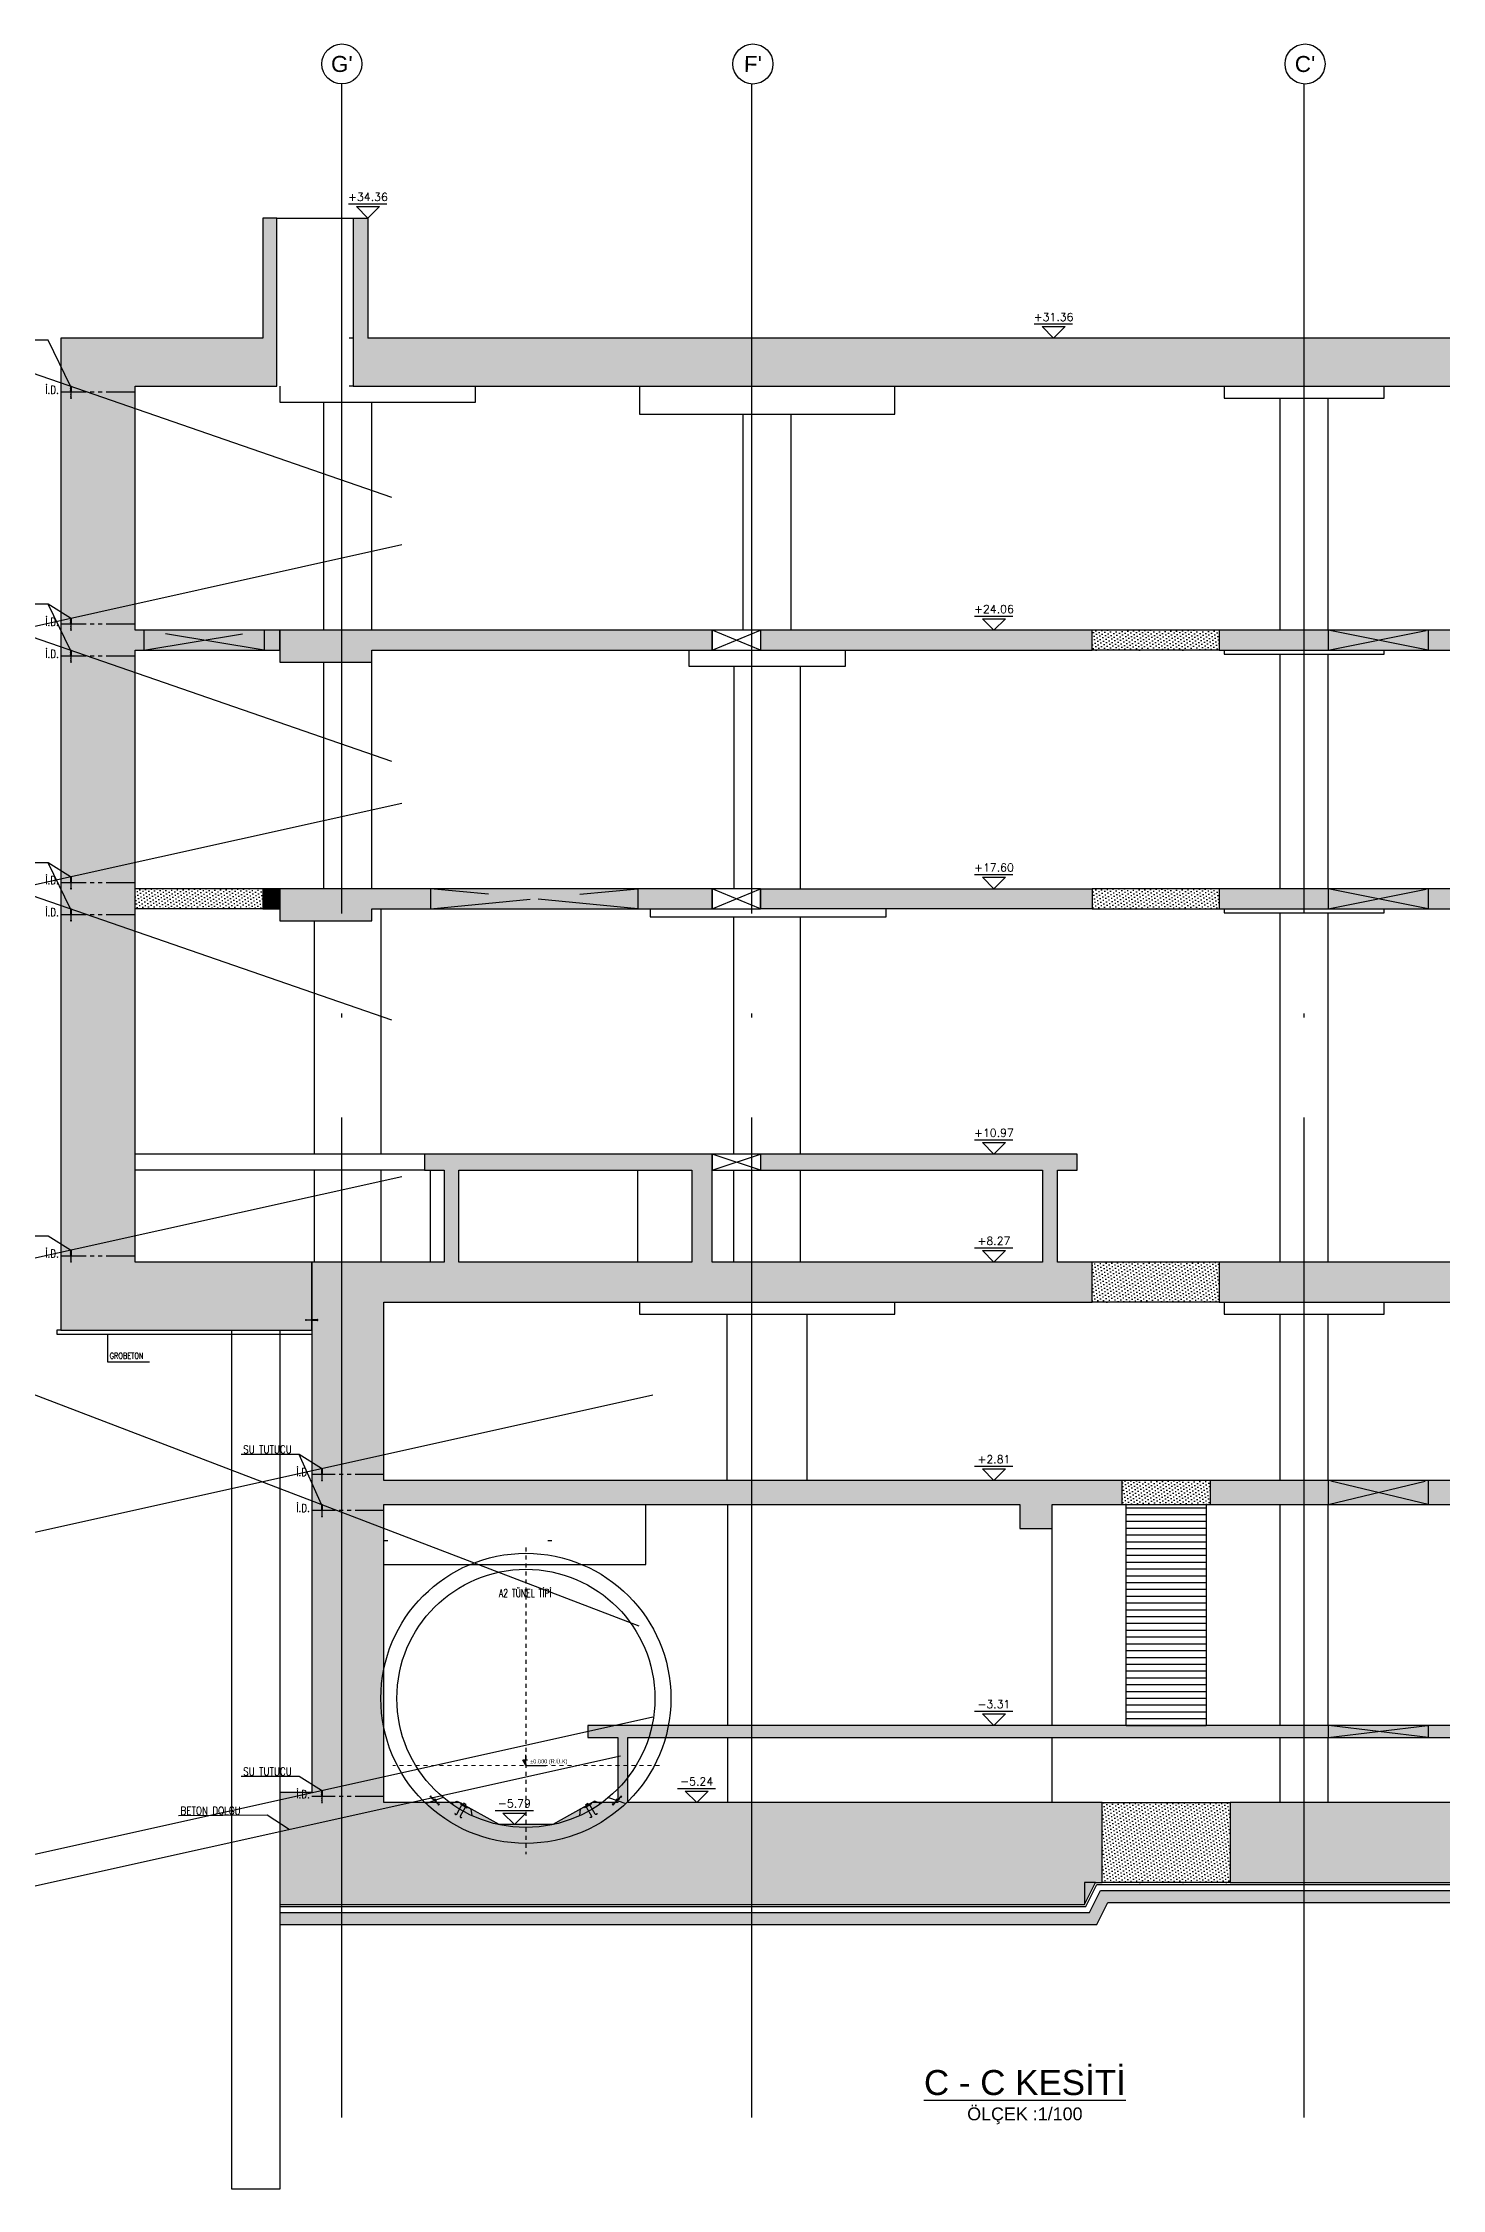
# Model space of a CAD drawing. Header units: millimetres. Extents: x 400382 to 401267, y 4543945 to 4544126.
# Drawn here: x 400821.9 to 400856.9, y 4543950.6 to 4544004.2 of the extents above; entities that cross this region are included whole.
import ezdxf
from ezdxf.enums import TextEntityAlignment as Align

# ---------------------------------------------------------------- set-up
doc = ezdxf.new("R2010")
doc.units = ezdxf.units.MM
for name, pattern in [('ACAD_ISO05W100', [33, 24, -3, 0, -3, 0, -3]), ('AKS', [3, 2.5, -0.25, 0, -0.25]), ('CIZGI', [0.4, 0.25, -0.15]), ('CONTINU', [0]), ('DASHDOT', [1, 0.5, -0.25, 0, -0.25]), ('DASHDOT2', [0.5, 0.25, -0.125, 0, -0.125]), ('Dot', [4, 0, -4]), ('HIDDEN', [0.375, 0.25, -0.125])]:
    doc.linetypes.add(name, pattern=pattern)
for name, color, linetype in [('aks prota', 2, 'AKS'), ('AXIS', 8, 'DASHDOT2'), ('caks prota', 4, 'Continuous'), ('görünüş prota', 4, 'Continuous'), ('inşaat derzi prota', 11, 'Continuous'), ('KALIP', 1, 'Continuous'), ('kesik prota', 2, 'CIZGI'), ('kesit prota', 1, 'Continuous'), ('kesit tarama prota', 252, 'Continuous'), ('KOT', 7, 'Continuous'), ('kot prota', 4, 'Continuous'), ('LINE V2', 7, 'Continuous'), ('merdiven prota', 2, 'Continuous'), ('not prota', 2, 'Continuous'), ('not yazısı prota', 6, 'Continuous'), ('not çizgisi prota', 4, 'Continuous'), ('OLCU', 5, 'Continuous'), ('PRT-CST-rc_level', 6, 'Continuous'), ('PRT-CST-rc_levermark', 4, 'Continuous'), ('st_s_not yazısı', 6, 'Continuous'), ('st_s_not çizgisi', 4, 'CIZGI'), ('st_s_su tutucu', 2, 'Continuous'), ('st_s_ölçü', 4, 'Continuous'), ('t35 prota', 3, 'Continuous'), ('taks prota', 7, 'Continuous'), ('tplan prota', 7, 'Continuous'), ('WATER STOP_B', 5, 'Continuous')]:
    doc.layers.add(name, color=color, linetype=linetype)
doc.layers.add('PRT-Geo-Axis', color=12, linetype='DASHDOT', lineweight=18)
doc.layers.add('PRT-KD-kazik', color=172, linetype='Continuous', lineweight=25)
doc.styles.add('Arial', font='Arial.ttf')
doc.styles.add('NOT', font='romanstw.shx')
doc.styles.add('OLCU', font='romanstw.shx')
doc.styles.add('SIMPLXTW', font='simplxtw.shx', dxfattribs={"width": 0.6, "height": 125})
doc.styles.add('TAKS', font='Arial Unicode.ttf')
doc.styles.add('TEXT250', font='romanstw.shx', dxfattribs={"width": 0.8, "height": 25})
doc.styles.add('TSIMPLEX', font='romanstw.shx')
doc.styles.add('TUNNELCONSULT', font='Arial.ttf')
doc.dimstyles.new('1-50', dxfattribs={"dimtxt": 10, "dimasz": 4, "dimexe": 4, "dimexo": 8, "dimgap": 4, "dimtad": 1, "dimdec": 1, "dimrnd": 0.05, "dimzin": 9, "dimdsep": 46, "dimtxsty": 'OLCU', "dimblk1": 'OBLIQUE', "dimblk2": 'OBLIQUE', "dimsah": 1, "dimcen": 2, "dimdle": 4, "dimclrd": 4, "dimclre": 4, "dimclrt": 3, "dimadec": 1, "dimazin": 0, "dimtfac": 1, "dimtdec": 1, "dimtix": 1, "dimtmove": 2, "dimatfit": 3, "dimldrblk": 'OBLIQUE', "dimfxl": 1, "dimtvp": 1, "dimtolj": 1, "dimtzin": 1, "dimarcsym": 0})
pattern_1 = [(36, (400889.819284, 4543652.329636), (-0.014547592, 0.087543451), [0, -0.079375])]

# ---------------------------------------------------------------- blocks, each defined once
blk = doc.blocks.new('KOTK5')
at = {"layer": 'PRT-CST-rc_levermark'}
blk.add_line((217, 160), (-213, 160), dxfattribs=at)
blk.add_lwpolyline([(130, 130), (-130, 130), (0, 0)], close=True, dxfattribs=at)
at = {"layer": 'PRT-CST-rc_level', "style": 'OLCU'}
blk.add_attdef('000.00', text='', height=90, dxfattribs=at).set_placement((0, 193), align=Align.CENTER)
blk = doc.blocks.new('D')
at = {"layer": 'st_s_su tutucu', "linetype": 'CONTINU', "ltscale": 0.2}
for p, q in [((-39988, 52508), (-39993, 52508)), ((-39993, 52508), (-39993, 52507)), ((-39993, 52507), (-39991, 52506)), ((-39991, 52499), (-39992, 52499)), ((-39992, 52499), (-39992, 52498)), ((-39992, 52498), (-39991, 52498)), ((-39991, 52489), (-39992, 52489)), ((-39992, 52489), (-39992, 52488)), ((-39992, 52488), (-39991, 52488)), ((-39991, 52479), (-39992, 52479)), ((-39992, 52479), (-39992, 52478)), ((-39992, 52478), (-39991, 52478)), ((-39992, 52468), (-39992, 52469)), ((-39992, 52469), (-39991, 52469)), ((-39991, 52468), (-39992, 52468)), ((-39991, 52506), (-39991, 52499)), ((-39991, 52498), (-39991, 52489)), ((-39991, 52488), (-39991, 52479)), ((-39991, 52469), (-39991, 52478)), ((-39991, 52459), (-39991, 52468)), ((-39990, 52506), (-39988, 52507)), ((-39990, 52499), (-39990, 52506)), ((-39989, 52499), (-39990, 52499)), ((-39990, 52489), (-39990, 52498)), ((-39990, 52498), (-39989, 52498)), ((-39989, 52489), (-39990, 52489)), ((-39990, 52479), (-39990, 52488)), ((-39990, 52488), (-39989, 52488)), ((-39989, 52479), (-39990, 52479)), ((-39990, 52478), (-39989, 52478)), ((-39990, 52478), (-39990, 52469)), ((-39990, 52469), (-39989, 52469)), ((-39989, 52468), (-39990, 52468)), ((-39990, 52468), (-39990, 52459)), ((-39989, 52498), (-39989, 52499)), ((-39989, 52488), (-39989, 52489)), ((-39989, 52478), (-39989, 52479)), ((-39989, 52469), (-39989, 52468)), ((-39988, 52507), (-39988, 52508)), ((-39993, 52449), (-39991, 52450)), ((-39993, 52448), (-39993, 52449)), ((-39988, 52448), (-39993, 52448)), ((-39992, 52458), (-39992, 52459)), ((-39992, 52459), (-39991, 52459)), ((-39991, 52458), (-39992, 52458)), ((-39991, 52450), (-39991, 52458)), ((-39990, 52459), (-39989, 52459)), ((-39989, 52458), (-39990, 52458)), ((-39990, 52458), (-39990, 52450)), ((-39990, 52450), (-39988, 52449)), ((-39989, 52459), (-39989, 52458)), ((-39988, 52449), (-39988, 52448))]:
    blk.add_line(p, q, dxfattribs=at)
blk = doc.blocks.new('_Oblique')
at = {"layer": 'st_s_ölçü', "lineweight": -2}
blk.add_line((-0.5, -0.5), (0.5, 0.5), dxfattribs=at)
blk = doc.blocks.new('KESITKOT')
at = {"layer": 'KOT', "linetype": 'Continuous'}
h = blk.add_hatch(dxfattribs=at)
h.set_pattern_fill('ANSI31', color=5, scale=200, angle=45, style=0)
h.set_pattern_definition([(90, (63253.653, -35392.017), (25, 5e-15), [])])
h.paths.add_polyline_path([(-150, 260), (0, 260), (0, 0)])
at = {"layer": 'KOT', "color": 4, "linetype": 'Continuous'}
for p, q in [((75, 260), (-150, 260)), ((0, 0), (-150, 260)), ((0, 0), (0, 520)), ((0, 0), (1000, 0))]:
    blk.add_line(p, q, dxfattribs=at)
at = {"layer": 'KOT', "color": 7, "linetype": 'Continuous', "style": 'SIMPLXTW', "width": 0.7}
blk.add_attdef('%%P0.000', (216, 100), '', height=200, dxfattribs=at)
blk = doc.blocks.new('A$C05c5180b')
at = {"layer": 'AXIS', "color": 8, "linetype": 'DASHDOT', "ltscale": 3}
blk.add_line((909, 7722), (909, 60), dxfattribs=at)
at = {"layer": 'KALIP'}
for p, q in [((-1158, 1480), (-1585, 1325)), ((-955, 1324), (-806, 1383)), ((-806, 1383), (-459, 1183)), ((-435, 1024), (-459, 1183)), ((2254, 1024), (2278, 1183)), ((2624, 1383), (2278, 1183)), ((2774, 1324), (2624, 1383)), ((2977, 1480), (3404, 1325))]:
    blk.add_line(p, q, dxfattribs=at)
at = {"layer": 'KALIP', "elevation": 0}
for points in [[(-638, 1333), (-658, 1298), (-606, 1268), (-586, 1303)], [(2457, 1333), (2477, 1298), (2425, 1268), (2405, 1303)]]:
    blk.add_lwpolyline(points, close=True, dxfattribs=at)
at = {"layer": 'KALIP'}
for radius in [3625, 3225]:
    blk.add_circle((909, 3955), radius, dxfattribs=at)
at = {"layer": 'LINE V2', "color": 4, "elevation": 0}
for points in [[(-861, 1086, 1), (-818, 1061), (-696, 1274, -0.414214), (-668, 1281), (-616, 1251, -0.414214), (-609, 1224), (-731, 1011, 1), (-688, 986, -1)], [(2680, 1086, -1), (2637, 1061), (2514, 1274, 0.414214), (2487, 1281), (2435, 1251, 0.414214), (2428, 1224), (2550, 1011, -1), (2507, 986, 1)]]:
    blk.add_lwpolyline(points, format="xyb", dxfattribs=at)
for points in [[(-729, 1316), (-556, 1216), (-546, 1233), (-719, 1333)], [(2548, 1316), (2374, 1216), (2364, 1233), (2538, 1333)]]:
    blk.add_lwpolyline(points, close=True, dxfattribs=at)
at = {"layer": 'PRT-Geo-Axis', "linetype": 'DASHDOT', "ltscale": 3}
blk.add_line((4252, 2280), (-2415, 2280), dxfattribs=at)
at = {"layer": 'WATER STOP_B', "color": 3}
for points in [[(-1339, 1405, 0.57735), (-1339, 1408), (-1368, 1436, 0.57735), (-1371, 1435), (-1378, 1408, -0.57735), (-1381, 1407), (-1419, 1444), (-1424, 1439), (-1427, 1443), (-1422, 1447), (-1450, 1474), (-1454, 1469), (-1458, 1472), (-1453, 1477), (-1470, 1493), (-1488, 1490), (-1492, 1494), (-1467, 1520), (-1463, 1515), (-1466, 1498), (-1449, 1481), (-1444, 1486), (-1441, 1483), (-1445, 1478), (-1418, 1452), (-1414, 1457), (-1410, 1453), (-1415, 1448), (-1383, 1418, 0.57735), (-1380, 1419), (-1374, 1445, -0.57735), (-1370, 1446), (-1329, 1405, -0.57735), (-1330, 1402), (-1355, 1395, 0.57735), (-1356, 1392), (-1324, 1361), (-1320, 1366), (-1316, 1363), (-1321, 1358), (-1294, 1332), (-1289, 1337), (-1285, 1333), (-1290, 1328), (-1273, 1312), (-1255, 1316), (-1251, 1312), (-1276, 1286), (-1280, 1290), (-1277, 1308), (-1294, 1324), (-1299, 1319), (-1302, 1323), (-1298, 1327), (-1325, 1354), (-1330, 1349), (-1333, 1352), (-1328, 1357), (-1366, 1394, -0.57735), (-1366, 1397)], [(3158, 1405, -0.57735), (3157, 1408), (3186, 1436, -0.57735), (3190, 1435), (3196, 1408, 0.57735), (3200, 1407), (3238, 1444), (3242, 1439), (3246, 1443), (3241, 1447), (3268, 1474), (3273, 1469), (3277, 1472), (3272, 1477), (3289, 1493), (3307, 1490), (3311, 1494), (3286, 1520), (3282, 1515), (3285, 1498), (3268, 1481), (3263, 1486), (3260, 1483), (3264, 1478), (3237, 1452), (3232, 1457), (3229, 1453), (3234, 1448), (3202, 1418, -0.57735), (3199, 1419), (3193, 1445, 0.57735), (3189, 1446), (3148, 1405, 0.57735), (3148, 1402), (3174, 1395, -0.57735), (3174, 1392), (3143, 1361), (3138, 1366), (3135, 1363), (3140, 1358), (3112, 1332), (3108, 1337), (3104, 1333), (3109, 1328), (3092, 1312), (3074, 1316), (3070, 1312), (3095, 1286), (3099, 1290), (3096, 1308), (3113, 1324), (3118, 1319), (3121, 1323), (3117, 1327), (3144, 1354), (3148, 1349), (3152, 1352), (3147, 1357), (3185, 1394, 0.57735), (3184, 1397)]]:
    blk.add_lwpolyline(points, format="xyb", close=True, dxfattribs=at)
at = {"layer": 'OLCU'}
ref = blk.add_blockref('KESITKOT', (909, 2280), dxfattribs=dict(at, xscale=0.4999999999987873, yscale=0.4999999999987873, zscale=0.4999999999987873))
ref.add_attrib('%%P0.000', '%%P0.000 (R.Ü.K)', (1017, 2330), dxfattribs={"layer": 'KOT', "color": 1, "linetype": 'Continuous', "height": 100, "style": 'TUNNELCONSULT'})
at = {"layer": 'not prota', "style": 'TEXT250', "width": 0.7}
blk.add_text('A2 TÜNEL TİPİ', height=200, dxfattribs=at).set_placement((891, 6585), align=Align.MIDDLE_CENTER)

msp = doc.modelspace()

# ---------------------------------------------------------------- hatches: boundary and pattern name
at = {"layer": 'kesit tarama prota'}
h = msp.add_hatch(color=256, dxfattribs=at)
h.dxf.hatch_style = 1
h.paths.add_polyline_path([(400824.22716, 4543995.66944), (400827.77032, 4543995.66944), (400827.77076, 4543999.86944), (400827.42239, 4543999.86944), (400827.42239, 4543996.86944), (400822.37306, 4543996.86944), (400822.37306, 4543972.07944), (400828.64647, 4543972.07944), (400828.64647, 4543973.77944), (400824.22716, 4543973.77944), (400824.22716, 4543989.06944), (400827.8479, 4543989.06944), (400827.8479, 4543989.56944), (400824.22716, 4543989.56944)])
h = msp.add_hatch(color=256, dxfattribs=at)
h.dxf.hatch_style = 1
h.paths.add_polyline_path([(400871.34647, 4543996.86944), (400830.04811, 4543996.86944), (400830.04811, 4543999.86944), (400829.67729, 4543999.86944), (400829.67729, 4543995.66944), (400858.34647, 4543995.66944), (400862.34647, 4543995.66944), (400869.84647, 4543995.66944), (400869.84647, 4543989.56944), (400851.32328, 4543989.56944), (400851.32328, 4543989.06944), (400869.84647, 4543989.06944), (400869.84647, 4543981.60944), (400863.94647, 4543981.60944), (400863.94647, 4543983.10944), (400851.32328, 4543983.10944), (400851.32328, 4543982.60944), (400860.34647, 4543982.60944), (400860.34647, 4543981.90944), (400860.94647, 4543981.90944), (400860.94647, 4543982.60944), (400863.44647, 4543982.60944), (400863.44647, 4543981.10944), (400869.84647, 4543981.10944), (400869.84647, 4543973.77944), (400851.32328, 4543973.77944), (400851.32328, 4543972.77944), (400860.94647, 4543972.77944), (400860.94647, 4543973.17944), (400869.54647, 4543973.17944), (400869.54647, 4543968.31944), (400851.0965, 4543968.31944), (400851.0965, 4543967.71944), (400869.54647, 4543967.71944), (400869.54647, 4543960.26944), (400867.6558, 4543960.26944), (400866.66651, 4543959.71944), (400865.32642, 4543959.71944), (400864.33714, 4543960.26944), (400863.69589, 4543960.26944), (400863.69589, 4543961.89944), (400864.44647, 4543961.89944), (400864.44647, 4543962.19944), (400835.54647, 4543962.19944), (400835.54647, 4543961.89944), (400836.29589, 4543961.89944), (400836.29589, 4543960.26944), (400835.6558, 4543960.26944), (400834.66651, 4543959.71944), (400833.32642, 4543959.71944), (400832.33713, 4543960.26944), (400830.44647, 4543960.26944), (400830.44647, 4543967.71944), (400846.34647, 4543967.71944), (400846.34647, 4543967.11944), (400847.14648, 4543967.11944), (400847.14648, 4543967.71944), (400848.8965, 4543967.71944), (400848.8965, 4543968.31944), (400830.44812, 4543968.31944), (400830.44812, 4543972.77944), (400848.1477, 4543972.77944), (400848.1477, 4543973.77944), (400847.27983, 4543973.77944), (400847.27983, 4543976.07944), (400847.77426, 4543976.07944), (400847.77426, 4543976.47944), (400839.86342, 4543976.47944), (400839.86342, 4543976.07944), (400846.90901, 4543976.07944), (400846.90901, 4543973.77944), (400838.65234, 4543973.77944), (400838.65234, 4543976.47944), (400831.45816, 4543976.47944), (400831.45816, 4543976.07944), (400831.95259, 4543976.07944), (400831.95259, 4543973.77944), (400828.64647, 4543973.77944), (400828.64647, 4543960.52142), (400827.84647, 4543960.52142), (400827.84647, 4543957.71944), (400847.95967, 4543957.71944), (400848.23467, 4543958.26944), (400848.3965, 4543958.26944), (400848.3965, 4543960.26944), (400836.54589, 4543960.26944), (400836.54589, 4543961.89944), (400863.44589, 4543961.89944), (400863.44589, 4543960.26944), (400851.5965, 4543960.26944), (400851.5965, 4543958.26944), (400863.81856, 4543958.26944), (400864.80785, 4543957.71944), (400867.18509, 4543957.71944), (400868.17438, 4543957.71944), (400872.14647, 4543957.71944), (400872.14647, 4543960.26944), (400871.34647, 4543960.26944)])
h.paths.add_polyline_path([(400838.14195, 4543976.07944), (400838.14195, 4543973.77944), (400832.32341, 4543973.77944), (400832.32341, 4543976.07944)], flags=16)
h = msp.add_hatch(color=256, dxfattribs=at)
h.dxf.hatch_style = 1
h.paths.add_polyline_path([(400830.1469, 4543989.06944), (400838.65234, 4543989.06944), (400838.65234, 4543989.56944), (400827.8479, 4543989.56944), (400827.8479, 4543988.76944), (400830.1469, 4543988.76944)])
h = msp.add_hatch(color=256, dxfattribs=at)
h.dxf.hatch_style = 1
h.paths.add_polyline_path([(400848.1477, 4543989.56944), (400839.86342, 4543989.56944), (400839.86342, 4543989.06944), (400848.1477, 4543989.06944)])
h = msp.add_hatch(dxfattribs=at)
h.set_pattern_fill('DOTS', color=2, scale=0.05, angle=36)
h.set_pattern_definition(pattern_1)
h.paths.add_polyline_path([(400851.32328, 4543989.56944), (400848.1477, 4543989.56944), (400848.1477, 4543989.06944), (400851.32328, 4543989.06944)])
h = msp.add_hatch(dxfattribs=at)
h.set_pattern_fill('DOTS', color=2, scale=0.05, angle=36)
h.set_pattern_definition(pattern_1)
h.paths.add_polyline_path([(400827.41918, 4543982.60944), (400827.41918, 4543983.10944), (400824.22716, 4543983.10944), (400824.22716, 4543982.60944)])
h = msp.add_hatch(color=256, dxfattribs=at)
h.dxf.hatch_style = 1
h.paths.add_polyline_path([(400827.41918, 4543982.60944), (400827.84839, 4543982.60944), (400827.84839, 4543983.10944), (400827.41918, 4543983.10944)])
h = msp.add_hatch(color=256, dxfattribs=at)
h.dxf.hatch_style = 1
h.paths.add_polyline_path([(400830.1469, 4543982.60944), (400838.65234, 4543982.60944), (400838.65234, 4543983.10944), (400827.84839, 4543983.10944), (400827.84839, 4543982.30944), (400830.1469, 4543982.30944)])
h = msp.add_hatch(color=256, dxfattribs=at)
h.dxf.hatch_style = 1
h.paths.add_polyline_path([(400848.1477, 4543983.10944), (400839.86342, 4543983.10944), (400839.86342, 4543982.60944), (400848.1477, 4543982.60944)])
h = msp.add_hatch(dxfattribs=at)
h.set_pattern_fill('DOTS', color=2, scale=0.05, angle=36)
h.set_pattern_definition(pattern_1)
h.paths.add_polyline_path([(400851.32328, 4543983.10944), (400848.1477, 4543983.10944), (400848.1477, 4543982.60944), (400851.32328, 4543982.60944)])
h = msp.add_hatch(dxfattribs=at)
h.set_pattern_fill('DOTS', color=2, scale=0.05, angle=36)
h.set_pattern_definition(pattern_1)
h.paths.add_polyline_path([(400851.32328, 4543973.77944), (400848.1477, 4543973.77944), (400848.1477, 4543972.77944), (400851.32328, 4543972.77944)])
h = msp.add_hatch(dxfattribs=at)
h.set_pattern_fill('DOTS', color=2, scale=0.05, angle=36)
h.set_pattern_definition(pattern_1)
h.paths.add_polyline_path([(400851.0965, 4543968.31944), (400848.8965, 4543968.31944), (400848.8965, 4543967.71944), (400851.0965, 4543967.71944)])
h = msp.add_hatch(dxfattribs=at)
h.set_pattern_fill('DOTS', color=2, scale=0.05, angle=36)
h.set_pattern_definition(pattern_1)
h.paths.add_polyline_path([(400851.5965, 4543960.26944), (400848.3965, 4543960.26944), (400848.3965, 4543958.26944), (400851.5965, 4543958.26944)])
h = msp.add_hatch(dxfattribs=at)
h.set_pattern_fill('AR-CONC', color=253, scale=0.001)
h.set_pattern_definition([(50, (401049.03698, 4543652.32964), (0.18218467, -0.015939086), [0.01905, -0.20955]), (355, (401049.03698, 4543652.32964), (-0.03524342, 0.191056845), [0.01524, -0.16764058]), (100.451445, (401049.05216, 4543652.3283), (0.14694125, 0.17511775), [0.01619001, -0.178090245]), (46.1842, (401049.03698, 4543652.38044), (0.27107904, -0.04204233), [0.028575, -0.314325]), (96.63556, (401049.05957, 4543652.37693), (0.23740413, 0.24742612), [0.02428502, -0.2671356]), (351.18415, (401049.03698, 4543652.38044), (0.23740413, 0.24742612), [0.02285997, -0.25145973]), (21, (401049.06238, 4543652.36774), (0.15161439, -0.1022652), [0.01905, -0.20955]), (326, (401049.06238, 4543652.36774), (0.06180203, 0.18418797), [0.01524, -0.16764]), (71.451445, (401049.07501, 4543652.35921), (0.21341642, 0.08192277), [0.01619001, -0.17808994]), (37.5, (401049.03698, 4543652.329636), (0.003088603, 0.084555039), [0, -0.165608, 0, -0.17018, 0, -0.168275]), (7.5, (401049.03698, 4543652.32964), (0.066819663, 0.100180575), [0, -0.097028, 0, -0.161798, 0, -0.064135]), (327.5, (401048.98034, 4543652.329636), (0.135590595, -0.005728744), [0, -0.0635, 0, -0.19812, 0, -0.26289]), (317.5, (401048.95494, 4543652.32964), (0.14812918, 0.02542649), [0, -0.08255, 0, -0.131572, 0, -0.18669])])
h.paths.add_polyline_path([(400832.75599, 4543957.51944), (400831.31346, 4543957.52142), (400827.84647, 4543957.52142), (400827.84647, 4543957.22142), (400831.23567, 4543957.22142), (400832.6782, 4543957.21944), (400848.26869, 4543957.21944), (400848.54369, 4543957.76944), (400863.68891, 4543957.76944), (400864.6782, 4543957.21944), (400867.31474, 4543957.21944), (400868.30403, 4543957.21944), (400872.14647, 4543957.21944), (400872.14647, 4543957.51944), (400868.22624, 4543957.51944), (400867.23695, 4543957.51944), (400864.75599, 4543957.51944), (400863.7667, 4543958.06944), (400848.35828, 4543958.06944), (400848.08328, 4543957.51944)])

# ---------------------------------------------------------------- linework, layer by layer
at = {"layer": 'aks prota', "ltscale": 10}
for p, q in [((400829.39647, 4543952.39459), (400829.39647, 4544003.22309)), ((400839.64647, 4543952.39459), (400839.64647, 4544003.22309)), ((400853.44647, 4543952.39459), (400853.44647, 4544003.22309))]:
    msp.add_line(p, q, dxfattribs=at)
at = {"layer": 'caks prota', "ltscale": 0.05}
for centre in [(400829.39647, 4544003.72309), (400839.67118, 4544003.72248), (400853.47118, 4544003.72248)]:
    msp.add_circle(centre, 0.5, dxfattribs=at)
at = {"layer": 'görünüş prota'}
for p, q in [((400828.94529, 4543989.56944), (400828.94529, 4543995.26944)), ((400830.14529, 4543989.56944), (400830.14529, 4543995.26944)), ((400839.42853, 4543989.56944), (400839.42853, 4543994.96944)), ((400840.62853, 4543989.56944), (400840.62853, 4543994.96944)), ((400852.84647, 4543989.56944), (400852.84647, 4543995.36944)), ((400854.04647, 4543989.56944), (400854.04647, 4543995.36944)), ((400839.86342, 4543989.56944), (400839.86342, 4543989.06944)), ((400852.84647, 4543983.10944), (400852.84647, 4543988.96944)), ((400854.04647, 4543983.10944), (400854.04647, 4543988.96944)), ((400828.9459, 4543983.10944), (400828.9459, 4543988.76944)), ((400830.14529, 4543983.10944), (400830.1469, 4543988.76944)), ((400839.19866, 4543983.10944), (400839.19866, 4543988.66944)), ((400840.86364, 4543983.10944), (400840.86364, 4543988.66944)), ((400839.86342, 4543983.10944), (400839.86342, 4543982.60944)), ((400830.37792, 4543976.47944), (400830.37792, 4543982.60944)), ((400828.71133, 4543976.47944), (400828.71133, 4543982.30944)), ((400839.19569, 4543976.47944), (400839.19569, 4543982.40944)), ((400840.86364, 4543976.47944), (400840.86364, 4543982.40944)), ((400852.84647, 4543973.77944), (400852.84647, 4543982.50944)), ((400854.04647, 4543973.77944), (400854.04647, 4543982.50944)), ((400831.45816, 4543976.47944), (400824.22716, 4543976.47944)), ((400831.45816, 4543976.07944), (400824.22716, 4543976.07944)), ((400828.71133, 4543973.77944), (400828.71133, 4543976.07944)), ((400830.37792, 4543973.77944), (400830.37792, 4543976.07944)), ((400831.6131, 4543973.77944), (400831.6131, 4543976.07944)), ((400836.7908, 4543973.77944), (400836.7908, 4543976.07944)), ((400839.19569, 4543973.77944), (400839.19569, 4543976.07944)), ((400840.86364, 4543973.77944), (400840.86364, 4543976.07944)), ((400839.02853, 4543968.31944), (400839.02853, 4543972.47944)), ((400841.02853, 4543968.31944), (400841.02853, 4543972.47944)), ((400852.84647, 4543968.31944), (400852.84647, 4543972.47944)), ((400854.04647, 4543968.31944), (400854.04647, 4543972.47944)), ((400836.99738, 4543966.21944), (400836.99738, 4543967.71944)), ((400839.04647, 4543962.19944), (400839.04647, 4543967.71944)), ((400847.14648, 4543962.19944), (400847.14648, 4543967.71944)), ((400852.84647, 4543962.19944), (400852.84647, 4543967.71944)), ((400854.04647, 4543962.19944), (400854.04647, 4543967.71944)), ((400839.04647, 4543960.26944), (400839.04647, 4543961.89944)), ((400847.14648, 4543960.26944), (400847.14648, 4543961.89944)), ((400852.84647, 4543960.26944), (400852.84647, 4543961.89944)), ((400854.04647, 4543960.26944), (400854.04647, 4543961.89944)), ((400847.99057, 4543957.66944), (400848.26557, 4543958.21944)), ((400848.26557, 4543958.21944), (400863.80559, 4543958.21944)), ((400827.84647, 4543957.66944), (400847.99057, 4543957.66944))]:
    msp.add_line(p, q, dxfattribs=at)
for points in [[(400827.77076, 4543999.86944), (400829.67729, 4543999.86944)], [(400827.8469, 4543995.66944), (400827.8469, 4543995.26944), (400832.73582, 4543995.26944), (400832.73582, 4543995.66944)], [(400836.83801, 4543995.66944), (400836.83801, 4543994.96944), (400843.21918, 4543994.96944), (400843.21918, 4543995.66944)], [(400851.44647, 4543995.66944), (400851.44647, 4543995.36944), (400855.44647, 4543995.36944), (400855.44647, 4543995.66944)], [(400839.86342, 4543989.56944), (400838.65234, 4543989.56944)], [(400851.32328, 4543989.56944), (400848.1477, 4543989.56944)], [(400838.07255, 4543989.06944), (400838.07255, 4543988.66944), (400841.98359, 4543988.66944), (400841.98359, 4543989.06944)], [(400838.65234, 4543989.06944), (400839.86342, 4543989.06944)], [(400851.32328, 4543989.06944), (400848.1477, 4543989.06944)], [(400851.44647, 4543989.06944), (400851.44647, 4543988.96944), (400855.44647, 4543988.96944), (400855.44647, 4543989.06944)], [(400827.41918, 4543983.10944), (400824.22716, 4543983.10944)], [(400839.86342, 4543983.10944), (400838.65234, 4543983.10944)], [(400851.32328, 4543983.10944), (400848.1477, 4543983.10944)], [(400827.41918, 4543982.60944), (400824.22716, 4543982.60944)], [(400837.1027, 4543982.60944), (400837.1027, 4543982.40944), (400842.99834, 4543982.40944), (400842.99834, 4543982.60944)], [(400838.65234, 4543982.60944), (400839.86342, 4543982.60944)], [(400848.1477, 4543982.60944), (400851.32328, 4543982.60944)], [(400851.44647, 4543982.60944), (400851.44647, 4543982.50944), (400855.44647, 4543982.50944), (400855.44647, 4543982.60944)], [(400839.86342, 4543976.47944), (400838.65234, 4543976.47944)], [(400838.65234, 4543976.07944), (400839.86342, 4543976.07944)], [(400851.32328, 4543973.77944), (400848.1477, 4543973.77944)], [(400836.83801, 4543972.77944), (400836.83801, 4543972.47944), (400843.21905, 4543972.47944), (400843.21905, 4543972.77944)], [(400851.32328, 4543972.77944), (400848.1477, 4543972.77944)], [(400851.44647, 4543972.77944), (400851.44647, 4543972.47944), (400855.44647, 4543972.47944), (400855.44647, 4543972.77944)], [(400822.37306, 4543972.07944), (400822.27306, 4543972.07944), (400822.27306, 4543971.97944)], [(400822.27306, 4543971.97944), (400828.64647, 4543971.97944)], [(400851.0965, 4543968.31944), (400848.8965, 4543968.31944)], [(400848.8965, 4543967.71944), (400851.0965, 4543967.71944)], [(400848.99656, 4543962.19944), (400848.99656, 4543967.71944)], [(400848.99656, 4543967.63944), (400850.99647, 4543967.63944)], [(400850.99647, 4543967.71944), (400850.99647, 4543962.19944)], [(400848.99656, 4543967.46944), (400850.99647, 4543967.46944)], [(400848.99656, 4543967.29944), (400850.99647, 4543967.29944)], [(400848.99656, 4543967.12944), (400850.99647, 4543967.12944)], [(400848.99656, 4543966.95944), (400850.99647, 4543966.95944)], [(400848.99656, 4543966.78944), (400850.99647, 4543966.78944)], [(400848.99656, 4543966.61944), (400850.99647, 4543966.61944)], [(400848.99656, 4543966.44944), (400850.99647, 4543966.44944)], [(400830.44647, 4543966.21944), (400836.99738, 4543966.21944)], [(400848.99656, 4543966.27944), (400850.99647, 4543966.27944)], [(400848.99656, 4543966.10944), (400850.99647, 4543966.10944)], [(400848.99656, 4543965.93944), (400850.99647, 4543965.93944)], [(400848.99656, 4543965.76944), (400850.99647, 4543965.76944)], [(400848.99656, 4543965.59944), (400850.99647, 4543965.59944)], [(400848.99656, 4543965.42944), (400850.99647, 4543965.42944)], [(400848.99656, 4543965.25944), (400850.99647, 4543965.25944)], [(400848.99656, 4543965.08944), (400850.99647, 4543965.08944)], [(400848.99656, 4543964.91944), (400850.99647, 4543964.91944)], [(400848.99656, 4543964.74944), (400850.99647, 4543964.74944)], [(400848.99656, 4543964.57944), (400850.99647, 4543964.57944)], [(400848.99656, 4543964.40944), (400850.99647, 4543964.40944)], [(400848.99656, 4543964.23944), (400850.99647, 4543964.23944)], [(400848.99656, 4543964.06944), (400850.99647, 4543964.06944)], [(400848.99656, 4543963.89944), (400850.99647, 4543963.89944)], [(400848.99656, 4543963.72944), (400850.99647, 4543963.72944)], [(400848.99656, 4543963.55944), (400850.99647, 4543963.55944)], [(400848.99656, 4543963.38944), (400850.99647, 4543963.38944)], [(400848.99656, 4543963.21944), (400850.99647, 4543963.21944)], [(400848.99656, 4543963.04944), (400850.99647, 4543963.04944)], [(400848.99656, 4543962.87944), (400850.99647, 4543962.87944)], [(400848.99656, 4543962.70944), (400850.99647, 4543962.70944)], [(400848.99656, 4543962.53944), (400850.99647, 4543962.53944)], [(400848.99656, 4543962.36944), (400850.99647, 4543962.36944)], [(400848.99656, 4543962.19944), (400850.99647, 4543962.19944)], [(400848.3965, 4543960.26944), (400851.5965, 4543960.26944)], [(400827.84647, 4543958.52142), (400827.84647, 4543958.52142), (400827.84647, 4543958.02142)], [(400827.84647, 4543957.22142), (400831.23567, 4543957.22142), (400832.6782, 4543957.21944), (400848.26869, 4543957.21944), (400848.54369, 4543957.76944), (400863.68891, 4543957.76944), (400864.6782, 4543957.21944), (400867.31474, 4543957.21944), (400868.30403, 4543957.21944), (400872.14647, 4543957.21944), (400872.14647, 4543958.26944), (400872.14647, 4543958.26944)], [(400827.84647, 4543957.52142), (400831.31346, 4543957.52142), (400832.75599, 4543957.51944), (400848.08328, 4543957.51944), (400848.35828, 4543958.06944), (400863.7667, 4543958.06944), (400864.75599, 4543957.51944), (400867.23695, 4543957.51944), (400868.22624, 4543957.51944), (400872.14647, 4543957.51944)], [(400851.5965, 4543958.26944), (400848.3965, 4543958.26944)]]:
    msp.add_lwpolyline(points, dxfattribs=at)
at = {"layer": 'görünüş prota', "color": 4, "linetype": 'Dot'}
for points in [[(400829.67741, 4543996.86944), (400827.77045, 4543996.86964)], [(400829.67729, 4543995.66944), (400827.77032, 4543995.66964)], [(400830.44647, 4543966.81944), (400836.99738, 4543966.81944)]]:
    msp.add_lwpolyline(points, dxfattribs=at)
at = {"layer": 'inşaat derzi prota', "linetype": 'ACAD_ISO05W100', "ltscale": 0.03}
for points in [[(400824.22716, 4543995.51944), (400822.37306, 4543995.51944)], [(400824.22716, 4543989.71944), (400822.37306, 4543989.71944)], [(400824.22716, 4543988.91944), (400822.37306, 4543988.91944)], [(400824.22716, 4543983.25944), (400822.37306, 4543983.25944)], [(400824.22716, 4543982.45944), (400822.37306, 4543982.45944)], [(400824.22716, 4543973.92944), (400822.37306, 4543973.92944)], [(400830.44647, 4543968.46944), (400828.64647, 4543968.46944)], [(400830.44647, 4543967.56944), (400828.64647, 4543967.56944)], [(400830.44647, 4543960.41944), (400828.64647, 4543960.41944)]]:
    msp.add_lwpolyline(points, dxfattribs=at)
at = {"layer": 'kesik prota', "ltscale": 10}
msp.add_lwpolyline([(400848.23467, 4543958.26944), (400847.95967, 4543958.26944), (400847.95967, 4543957.71944)], dxfattribs=at)
at = {"layer": 'kesit prota'}
for p, q in [((400827.42239, 4543999.86944), (400827.42239, 4543996.86944)), ((400830.04811, 4543999.86944), (400830.04811, 4543996.86944))]:
    msp.add_line(p, q, dxfattribs=at)
for points in [[(400827.42239, 4543996.86944), (400822.37306, 4543996.86944), (400822.37306, 4543972.07944), (400828.64647, 4543972.07944), (400828.64647, 4543973.77944), (400824.22716, 4543973.77944), (400824.22716, 4543989.06944), (400827.8479, 4543989.06944), (400827.8479, 4543989.56944), (400824.22716, 4543989.56944), (400824.22716, 4543995.66944), (400827.77032, 4543995.66944), (400827.77076, 4543999.86944), (400827.42239, 4543999.86944)], [(400829.67729, 4543999.86944), (400829.67729, 4543995.66944), (400858.34647, 4543995.66944), (400858.34647, 4543995.66944), (400862.34647, 4543995.66944), (400862.34647, 4543995.66944)], [(400829.67729, 4543999.86944), (400830.04811, 4543999.86944)], [(400871.34647, 4543996.86944), (400830.04811, 4543996.86944)], [(400838.65234, 4543989.56944), (400827.8479, 4543989.56944), (400827.8479, 4543988.76944), (400830.1469, 4543988.76944), (400830.1469, 4543989.06944)], [(400830.1469, 4543989.06944), (400838.65234, 4543989.06944), (400838.65234, 4543989.56944)], [(400869.84647, 4543989.56944), (400851.32328, 4543989.56944), (400851.32328, 4543989.06944), (400869.84647, 4543989.06944)], [(400827.41918, 4543982.60944), (400827.84839, 4543982.60944), (400827.84839, 4543983.10944), (400827.41918, 4543983.10944), (400827.41918, 4543982.60944)], [(400830.1469, 4543982.60944), (400838.65234, 4543982.60944), (400838.65234, 4543983.10944), (400827.84839, 4543983.10944), (400827.84839, 4543982.30944), (400830.1469, 4543982.30944), (400830.1469, 4543982.60944)], [(400863.94647, 4543983.10944), (400851.32328, 4543983.10944), (400851.32328, 4543982.60944), (400860.34647, 4543982.60944)], [(400864.44647, 4543962.19944), (400835.54647, 4543962.19944), (400835.54647, 4543961.89944), (400836.29589, 4543961.89944), (400836.29589, 4543960.26944), (400835.6558, 4543960.26944), (400834.66651, 4543959.71944), (400833.32642, 4543959.71944), (400832.33713, 4543960.26944), (400830.44647, 4543960.26944), (400830.44647, 4543967.71944), (400846.34647, 4543967.71944), (400846.34647, 4543967.11944), (400847.14648, 4543967.11944), (400847.14648, 4543967.71944), (400848.8965, 4543967.71944), (400848.8965, 4543968.31944), (400830.44812, 4543968.31944), (400830.44812, 4543972.77944), (400848.1477, 4543972.77944), (400848.1477, 4543973.77944), (400847.27983, 4543973.77944), (400847.27983, 4543976.07944), (400847.77426, 4543976.07944), (400847.77426, 4543976.47944), (400839.86342, 4543976.47944), (400839.86342, 4543976.07944), (400846.90901, 4543976.07944), (400846.90901, 4543973.77944), (400838.65234, 4543973.77944), (400838.65234, 4543976.47944), (400831.45816, 4543976.47944), (400831.45816, 4543976.07944), (400831.95259, 4543976.07944), (400831.95259, 4543973.77944), (400828.64647, 4543973.77944), (400828.64647, 4543960.52142), (400827.84647, 4543960.52142), (400827.84647, 4543957.71944), (400847.95967, 4543957.71944), (400848.23467, 4543958.26944), (400848.3965, 4543958.26944), (400848.3965, 4543960.26944), (400836.54589, 4543960.26944), (400836.54589, 4543961.89944), (400863.44589, 4543961.89944)], [(400838.14195, 4543973.77944), (400832.32341, 4543973.77944), (400832.32341, 4543976.07944), (400838.14195, 4543976.07944), (400838.14195, 4543973.77944)], [(400869.84647, 4543973.77944), (400851.32328, 4543973.77944), (400851.32328, 4543972.77944), (400860.94647, 4543972.77944)], [(400822.37306, 4543972.07944), (400828.64647, 4543972.07944)], [(400869.54647, 4543968.31944), (400851.0965, 4543968.31944), (400851.0965, 4543967.71944), (400869.54647, 4543967.71944)], [(400863.44589, 4543960.26944), (400851.5965, 4543960.26944), (400851.5965, 4543958.26944), (400863.81856, 4543958.26944)]]:
    msp.add_lwpolyline(points, dxfattribs=at)
for points in [[(400839.86342, 4543989.56944), (400839.86342, 4543989.06944), (400848.1477, 4543989.06944), (400848.1477, 4543989.56944)], [(400848.1477, 4543982.60944), (400839.86342, 4543982.60944), (400839.86342, 4543983.10944), (400848.1477, 4543983.10944)]]:
    msp.add_lwpolyline(points, close=True, dxfattribs=at)
at = {"layer": 'merdiven prota', "linetype": 'HIDDEN', "ltscale": 10}
for points in [[(400824.44878, 4543989.06944), (400827.45537, 4543989.56944), (400827.45537, 4543989.06944), (400824.44878, 4543989.56944), (400824.44878, 4543989.06944)], [(400838.65234, 4543989.06944), (400839.86342, 4543989.56944), (400839.86342, 4543989.06944), (400838.65234, 4543989.56944), (400838.65234, 4543989.06944)], [(400854.04647, 4543989.56944), (400854.04647, 4543989.06944), (400856.54614, 4543989.56944), (400856.54614, 4543989.06944), (400854.04647, 4543989.56944)], [(400831.6131, 4543982.60944), (400836.7908, 4543983.10944), (400836.7908, 4543982.60944), (400831.6131, 4543983.10944), (400831.6131, 4543982.60944)], [(400838.65234, 4543982.60944), (400839.86342, 4543983.10944), (400839.86342, 4543982.60944), (400838.65234, 4543983.10944), (400838.65234, 4543982.60944)], [(400854.04647, 4543983.10944), (400854.04647, 4543982.60944), (400856.54614, 4543983.10944), (400856.54614, 4543982.60944), (400854.04647, 4543983.10944)], [(400838.65234, 4543976.07944), (400839.86342, 4543976.47944), (400839.86342, 4543976.07944), (400838.65234, 4543976.47944), (400838.65234, 4543976.07944)], [(400854.04647, 4543968.31944), (400854.04647, 4543967.71944), (400856.54647, 4543968.31944), (400856.54614, 4543967.71944), (400854.04647, 4543968.31944)], [(400854.04647, 4543962.19944), (400854.04647, 4543961.89944), (400856.54647, 4543962.19944), (400856.54647, 4543961.89944), (400854.04647, 4543962.19944)]]:
    msp.add_lwpolyline(points, dxfattribs=at)
at = {"layer": 'PRT-KD-kazik', "color": 3}
msp.add_lwpolyline([(400827.84647, 4543972.07944), (400827.84647, 4543950.60944), (400826.64647, 4543950.60944), (400826.64647, 4543972.07944)], dxfattribs=at)
at = {"layer": 'st_s_not çizgisi', "linetype": 'CONTINU'}
msp.add_lwpolyline([(400823.53635, 4543971.97944), (400823.53635, 4543971.28455), (400824.59275, 4543971.28455)], dxfattribs=at)

# ---------------------------------------------------------------- block references
at = {"layer": 'kesit prota', "xscale": 0.001, "yscale": 0.001, "zscale": 0.001}
msp.add_blockref('A$C05c5180b', (400833.08707, 4543958.91909), dxfattribs=at)
at = {"layer": 'kot prota', "linetype": 'CONTINU', "ltscale": 0.1}
ref = msp.add_blockref('KOTK5', (400830.04811, 4543999.86944), dxfattribs=dict(at, xscale=-0.002222222222222222, yscale=0.002222222222222221, zscale=0.002222222222222222, rotation=359.9999999999409))
ref.add_attrib('000.00', '+34.36', dxfattribs={"layer": 'PRT-CST-rc_level', "height": 0.2, "style": 'OLCU'}).set_placement((400830.04811, 4544000.29863), align=Align.CENTER)
ref = msp.add_blockref('KOTK5', (400847.18572, 4543996.86944), dxfattribs=dict(at, xscale=-0.002222222222222222, yscale=0.002222222222222221, zscale=0.002222222222222222, rotation=359.9999999999409))
ref.add_attrib('000.00', '+31.36', dxfattribs={"layer": 'PRT-CST-rc_level', "height": 0.2, "style": 'OLCU'}).set_placement((400847.18572, 4543997.29863), align=Align.CENTER)
ref = msp.add_blockref('KOTK5', (400845.69503, 4543989.56944), dxfattribs=dict(at, xscale=-0.002222222222222222, yscale=0.002222222222222221, zscale=0.002222222222222222, rotation=359.9999999999409))
ref.add_attrib('000.00', '+24.06', dxfattribs={"layer": 'PRT-CST-rc_level', "height": 0.2, "style": 'OLCU'}).set_placement((400845.69503, 4543989.99863), align=Align.CENTER)
ref = msp.add_blockref('KOTK5', (400845.69503, 4543983.10944), dxfattribs=dict(at, xscale=-0.002222222222222222, yscale=0.002222222222222221, zscale=0.002222222222222222, rotation=359.9999999999409))
ref.add_attrib('000.00', '+17.60', dxfattribs={"layer": 'PRT-CST-rc_level', "height": 0.2, "style": 'OLCU'}).set_placement((400845.69503, 4543983.53863), align=Align.CENTER)
ref = msp.add_blockref('KOTK5', (400845.69503, 4543976.47944), dxfattribs=dict(at, xscale=-0.002222222222222222, yscale=0.002222222222222221, zscale=0.002222222222222222, rotation=359.9999999999409))
ref.add_attrib('000.00', '+10.97', dxfattribs={"layer": 'PRT-CST-rc_level', "height": 0.2, "style": 'OLCU'}).set_placement((400845.69503, 4543976.90863), align=Align.CENTER)
ref = msp.add_blockref('KOTK5', (400845.69503, 4543973.77944), dxfattribs=dict(at, xscale=-0.002222222222222222, yscale=0.002222222222222221, zscale=0.002222222222222222, rotation=359.9999999999409))
ref.add_attrib('000.00', '+8.27', dxfattribs={"layer": 'PRT-CST-rc_level', "height": 0.2, "style": 'OLCU'}).set_placement((400845.69503, 4543974.20863), align=Align.CENTER)
ref = msp.add_blockref('KOTK5', (400845.69503, 4543968.31944), dxfattribs=dict(at, xscale=-0.002222222222222222, yscale=0.002222222222222221, zscale=0.002222222222222222, rotation=359.9999999999409))
ref.add_attrib('000.00', '+2.81', dxfattribs={"layer": 'PRT-CST-rc_level', "height": 0.2, "style": 'OLCU'}).set_placement((400845.69503, 4543968.74863), align=Align.CENTER)
ref = msp.add_blockref('KOTK5', (400845.69503, 4543962.19944), dxfattribs=dict(at, xscale=-0.002222222222222222, yscale=0.002222222222222221, zscale=0.002222222222222222, rotation=359.9999999999409))
ref.add_attrib('000.00', '-3.31', dxfattribs={"layer": 'PRT-CST-rc_level', "height": 0.2, "style": 'OLCU'}).set_placement((400845.69503, 4543962.62863), align=Align.CENTER)
ref = msp.add_blockref('KOTK5', (400838.26606, 4543960.26944), dxfattribs=dict(at, xscale=-0.002222222222222222, yscale=0.002222222222222221, zscale=0.002222222222222222, rotation=359.9999999999409))
ref.add_attrib('000.00', '-5.24', dxfattribs={"layer": 'PRT-CST-rc_level', "height": 0.2, "style": 'OLCU'}).set_placement((400838.26606, 4543960.69863), align=Align.CENTER)
ref = msp.add_blockref('KOTK5', (400833.70924, 4543959.71944), dxfattribs=dict(at, xscale=-0.002222222222222222, yscale=0.002222222222222221, zscale=0.002222222222222222, rotation=359.9999999999409))
ref.add_attrib('000.00', '-5.79', dxfattribs={"layer": 'PRT-CST-rc_level', "height": 0.2, "style": 'OLCU'}).set_placement((400833.70924, 4543960.14863), align=Align.CENTER)
at = {"layer": 'st_s_ölçü', "xscale": 0.004999999999999998, "yscale": 0.004999999999999998, "zscale": 0.004999999999999998}
for p, rotation in [((400622.67191, 4544257.91039), 180.0000000000342), ((400622.67191, 4544252.11039), 180.0000000000342), ((400622.67191, 4544251.31039), 180.0000000000342), ((400622.67191, 4544245.65039), 180.0000000000342), ((400622.67191, 4544244.85039), 180.0000000000342), ((400622.67191, 4544236.32039), 180.0000000000342), ((400566.25552, 4543772.37828), 270.0000004130123), ((400628.94531, 4544230.86039), 180.0000000000342), ((400628.94531, 4544229.96039), 180.0000000000342), ((400628.94531, 4544222.81039), 180.0000000000342)]:
    msp.add_blockref('D', p, dxfattribs=dict(at, rotation=rotation))

# ---------------------------------------------------------------- texts
at = {"layer": 'not yazısı prota', "ltscale": 0.05, "style": 'TSIMPLEX', "width": 0.8}
for s, p in [('İ.D.', (400821.98574, 4543995.48082)), ('İ.D.', (400821.98574, 4543989.68082)), ('İ.D.', (400821.98574, 4543988.88082)), ('İ.D.', (400821.98574, 4543983.22082)), ('İ.D.', (400821.98574, 4543982.42082)), ('İ.D.', (400821.98574, 4543973.89082)), ('SU TUTUCU', (400826.93034, 4543968.9971)), ('İ.D.', (400828.25915, 4543968.43082)), ('İ.D.', (400828.25915, 4543967.53082)), ('SU TUTUCU', (400826.93034, 4543960.9471)), ('İ.D.', (400828.25915, 4543960.38082)), ('BETON DOLGU', (400825.3652, 4543959.96615))]:
    msp.add_text(s, height=0.2, dxfattribs=at).set_placement(p)
at = {"layer": 'st_s_not yazısı', "ltscale": 0.05, "style": 'NOT', "width": 0.8}
msp.add_text('GROBETON', height=0.15, dxfattribs=at).set_placement((400823.59421, 4543971.4378), align=Align.MIDDLE_LEFT)
at = {"layer": 't35 prota', "style": 'Arial'}
msp.add_text('ÖLÇEK :1/100', height=0.32, dxfattribs=at).set_placement((400846.4682, 4543952.47429), align=Align.MIDDLE)
at = {"layer": 'taks prota', "style": 'TAKS'}
for s, p in [("G'", (400829.39647, 4544003.72309)), ("F'", (400839.67118, 4544003.72248)), ("C'", (400853.47118, 4544003.72248))]:
    msp.add_text(s, height=0.4, rotation=359.505167, dxfattribs=at).set_placement(p, align=Align.MIDDLE_CENTER)
at = {"layer": 'tplan prota', "style": 'Arial'}
msp.add_text('%%UC - C KESİTİ', height=0.625, dxfattribs=at).set_placement((400846.4682, 4543953.34929), align=Align.MIDDLE)

# ---------------------------------------------------------------- leaders
at = {"layer": 'not çizgisi prota'}
for points in [[(400822.61747, 4543995.66962), (400822.05891, 4543996.81938), (400820.62052, 4543996.81938)], [(400822.61747, 4543989.06962), (400822.05891, 4543990.21938), (400820.62052, 4543990.21938)], [(400822.61038, 4543989.86845), (400822.05891, 4543990.21938), (400820.60852, 4543990.21938)], [(400822.61747, 4543982.60962), (400822.05891, 4543983.75938), (400820.62052, 4543983.75938)], [(400822.61038, 4543983.40845), (400822.05891, 4543983.75938), (400820.60852, 4543983.75938)], [(400822.61038, 4543974.07845), (400822.05891, 4543974.42938), (400820.60852, 4543974.42938)], [(400828.89088, 4543967.71944), (400828.33232, 4543968.96938), (400826.89393, 4543968.96938)], [(400828.88379, 4543968.61845), (400828.33232, 4543968.96938), (400826.88193, 4543968.96938)], [(400828.88379, 4543960.56845), (400828.33232, 4543960.91938), (400826.88193, 4543960.91938)], [(400828.08186, 4543959.59971), (400827.53039, 4543959.95063), (400825.31679, 4543959.93843)]]:
    msp.add_leader(points, dimstyle='1-50', override={"dimasz": 12, "dimgap": 4, "dimtad": 0}, dxfattribs=at)

doc.saveas('drawing.dxf')
